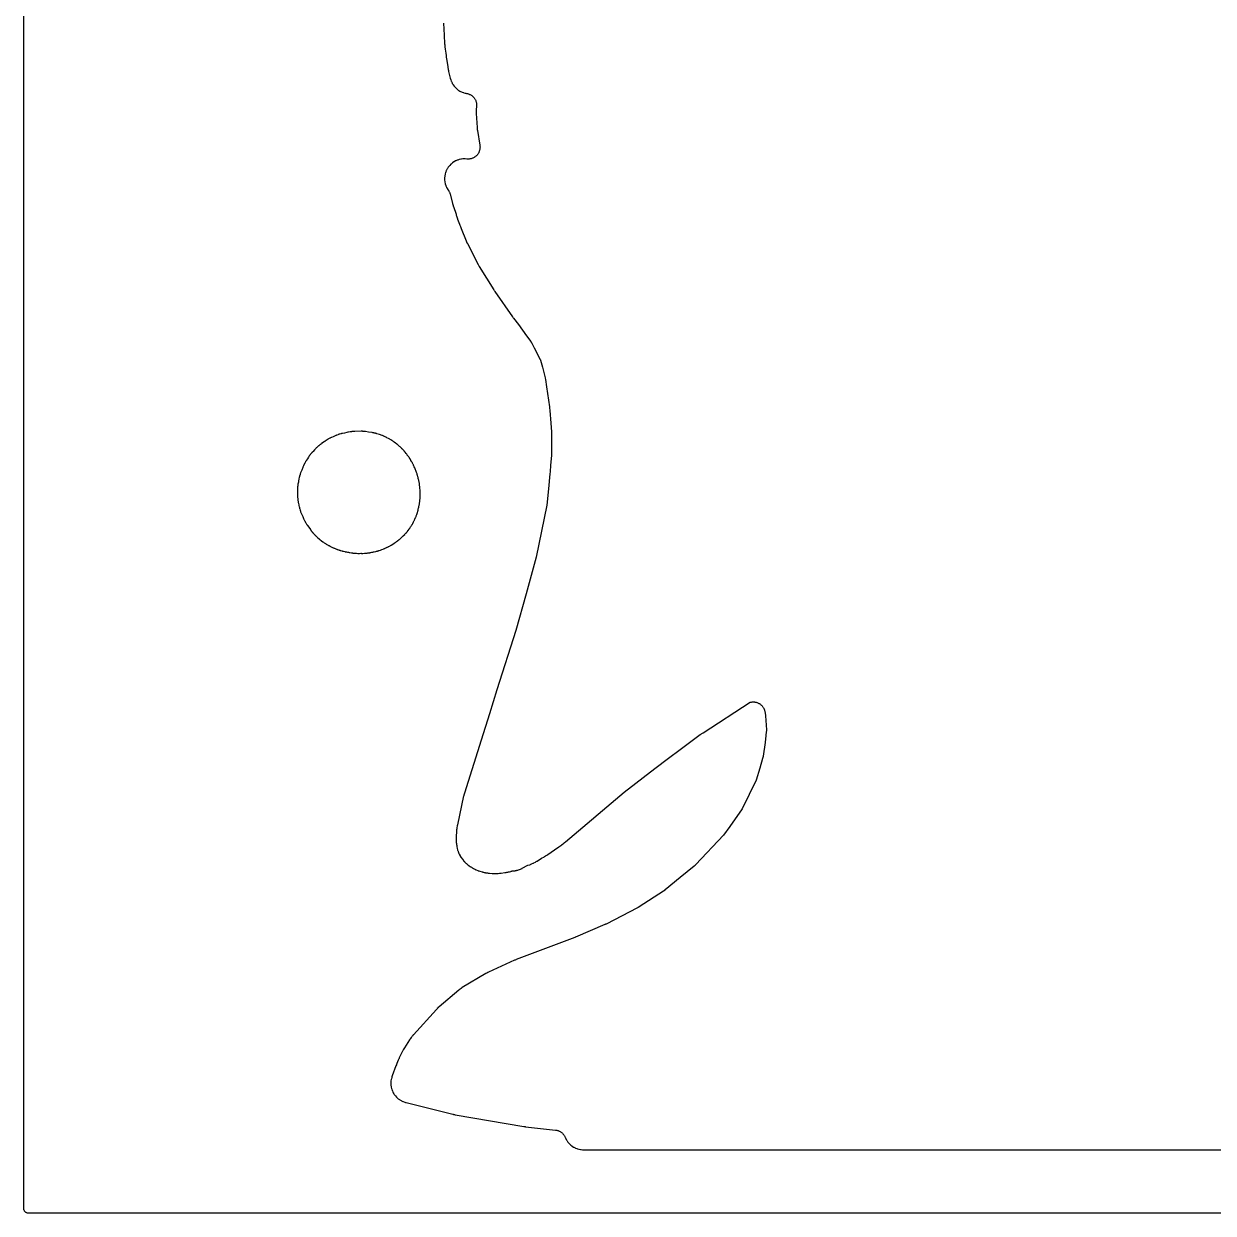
# Model space of a CAD drawing. Header units: millimetres. Extents: x 0 to 300, y 0 to 300.
# Drawn here: x -0.1 to 150, y -0.1 to 150 of the extents above; entities that cross this region are included whole.
import ezdxf

# ---------------------------------------------------------------- set-up
doc = ezdxf.new("R2010")
doc.units = ezdxf.units.MM
doc.layers.add('CUT', color=7, linetype='CONTINUOUS')

msp = doc.modelspace()

# ---------------------------------------------------------------- linework, layer by layer
at = {"layer": 'CUT'}
for points in [[(298.5625, -0.0625), (1.4375, -0.0625), (0.5522, -0.0625), (0.4788, -0.0589), (0.4206, -0.0503), (0.3635, -0.036), (0.3082, -0.0162), (0.255, 0.009), (0.2046, 0.0392), (0.1573, 0.0743), (0.1137, 0.1137), (0.0743, 0.1573), (0.0392, 0.2046), (0.009, 0.255), (-0.0162, 0.3082), (-0.036, 0.3635), (-0.0503, 0.4206), (-0.0589, 0.4788), (-0.0625, 0.5522), (-0.0625, 1.4375), (-0.0625, 298.5625)], [(52.8922, 150.0756), (52.9369, 149.329), (52.9534, 148.549), (52.9538, 148.5364), (52.9572, 148.4547), (52.9579, 148.4422), (52.9643, 148.3397), (52.9652, 148.3272), (52.9721, 148.2457), (52.9733, 148.2332), (53.016, 147.8278), (53.0244, 147.6214), (53.0251, 147.6067), (53.0273, 147.5736), (53.0277, 147.5661), (53.0298, 147.5352), (53.0314, 147.5113), (53.0318, 147.5058), (53.0339, 147.4741), (53.0351, 147.4599), (53.0456, 147.3445), (53.0471, 147.3304), (53.0576, 147.2387), (53.0594, 147.2246), (53.0656, 147.1806), (53.0685, 147.132), (53.0694, 147.1192), (53.0761, 147.0361), (53.0773, 147.0234), (53.088, 146.9193), (53.0895, 146.9065), (53.0998, 146.8238), (53.1015, 146.8111), (53.1785, 146.285), (53.2089, 145.9967), (53.2106, 145.9819), (53.2231, 145.8864), (53.2252, 145.8717), (53.2341, 145.8145), (53.2393, 145.7853), (53.2778, 145.5992), (53.2802, 145.5899), (53.4261, 144.5927), (53.4413, 144.4837), (53.4437, 144.4682), (53.4493, 144.4342), (53.4609, 144.355), (53.4633, 144.3402), (53.4799, 144.2437), (53.4826, 144.2288), (53.5065, 144.1082), (53.5096, 144.0935), (53.5311, 143.9979), (53.5346, 143.9833), (53.7476, 143.1339), (53.7513, 143.1198), (53.7766, 143.0286), (53.7806, 143.0147), (53.7971, 142.9602), (53.8062, 142.9326), (53.869, 142.7569), (53.8912, 142.703), (53.9695, 142.5365), (53.9969, 142.4851), (54.091, 142.327), (54.1232, 142.2784), (54.2322, 142.1302), (54.2689, 142.085), (54.3918, 141.948), (54.4327, 141.9066), (54.5683, 141.7821), (54.6131, 141.7449), (54.7601, 141.6341), (54.8082, 141.6014), (54.9653, 141.5054), (55.0164, 141.4775), (55.182, 141.3972), (55.2355, 141.3744), (55.4081, 141.3105), (55.4636, 141.293), (55.6416, 141.2462), (55.6986, 141.2341), (55.7871, 141.2198), (55.8307, 141.2116), (55.9103, 141.1947), (55.9961, 141.172), (56.0525, 141.154), (56.1356, 141.1229), (56.1899, 141.0995), (56.2696, 141.0604), (56.3213, 141.0317), (56.3968, 140.9849), (56.4454, 140.9513), (56.5159, 140.8973), (56.561, 140.8591), (56.6258, 140.7984), (56.6669, 140.7559), (56.7254, 140.6891), (56.7622, 140.6428), (56.8138, 140.5706), (56.8458, 140.5209), (56.8901, 140.4439), (56.917, 140.3913), (56.9534, 140.3103), (56.975, 140.2553), (57.0034, 140.1711), (57.0194, 140.1142), (57.0393, 140.0277), (57.0497, 139.9695), (57.061, 139.8814), (57.0656, 139.8225), (57.0681, 139.7337), (57.0664, 139.6524), (57.0644, 139.608), (57.0316, 139.1427), (57.0306, 139.1239), (57.0258, 139.0013), (57.0254, 138.9824), (57.0254, 138.9816), (57.0243, 138.8285), (57.0244, 138.8096), (57.0274, 138.687), (57.0281, 138.6681), (57.1248, 136.9312), (57.1259, 136.9149), (57.1347, 136.8088), (57.1363, 136.7925), (57.151, 136.6597), (57.153, 136.6435), (57.1676, 136.538), (57.17, 136.5218), (57.474, 134.694), (57.48, 134.6513), (57.4892, 134.5727), (57.4952, 134.4866), (57.4964, 134.4292), (57.494, 134.3429), (57.4897, 134.2856), (57.4791, 134.2), (57.4693, 134.1433), (57.4506, 134.0591), (57.4354, 134.0037), (57.4087, 133.9216), (57.3883, 133.8679), (57.3538, 133.7888), (57.3284, 133.7372), (57.2865, 133.6618), (57.2562, 133.6129), (57.2073, 133.5419), (57.1724, 133.4961), (57.1169, 133.4301), (57.0779, 133.3879), (57.0163, 133.3274), (56.9734, 133.2892), (56.9063, 133.2349), (56.86, 133.201), (56.788, 133.1534), (56.7386, 133.124), (56.6623, 133.0835), (56.6104, 133.059), (56.5306, 133.026), (56.4765, 133.0066), (56.394, 132.9814), (56.3383, 132.9673), (56.2537, 132.9501), (56.1969, 132.9414), (56.1111, 132.9324), (56.0537, 132.9292), (55.9674, 132.9284), (55.8884, 132.9316), (55.8453, 132.9343), (55.644, 132.9519), (55.5851, 132.9542), (55.3989, 132.9522), (55.3401, 132.9487), (55.1549, 132.9284), (55.0968, 132.9191), (54.9145, 132.8808), (54.8575, 132.8659), (54.6799, 132.8099), (54.6246, 132.7894), (54.4534, 132.7162), (54.4004, 132.6905), (54.2371, 132.6009), (54.1869, 132.57), (54.0332, 132.4648), (53.9863, 132.4292), (53.8436, 132.3095), (53.8004, 132.2694), (53.6702, 132.1362), (53.6311, 132.0922), (53.5146, 131.9469), (53.48, 131.8991), (53.3783, 131.7431), (53.3486, 131.6923), (53.2627, 131.527), (53.2381, 131.4735), (53.1688, 131.3006), (53.1496, 131.2449), (53.0976, 131.0661), (53.0839, 131.0088), (53.0497, 130.8257), (53.0417, 130.7673), (53.0256, 130.5817), (53.0234, 130.5229), (53.0256, 130.3366), (53.0291, 130.2778), (53.0496, 130.0927), (53.0589, 130.0345), (53.0974, 129.8523), (53.1124, 129.7953), (53.1685, 129.6177), (53.189, 129.5625), (53.2623, 129.3913), (53.2881, 129.3383), (53.3779, 129.1751), (53.4088, 129.125), (53.5194, 128.9636), (53.5493, 128.9175), (53.5598, 128.9014), (53.566, 128.8921), (53.6149, 128.8115), (53.6446, 128.7562), (53.6848, 128.671), (53.7086, 128.6129), (53.7396, 128.5239), (53.7638, 128.4409), (53.7758, 128.3953), (54.0273, 127.3251), (54.031, 127.3102), (54.0562, 127.2138), (54.0603, 127.1991), (54.0951, 127.0789), (54.0996, 127.0642), (54.1297, 126.9692), (54.1346, 126.9547), (54.4753, 125.9696), (54.5045, 125.8569), (54.5077, 125.845), (54.5293, 125.7678), (54.5328, 125.7559), (54.5468, 125.7098), (54.5481, 125.7056), (54.5551, 125.6817), (54.5606, 125.6638), (54.6077, 125.5183), (54.6138, 125.5006), (54.655, 125.3859), (54.6616, 125.3684), (54.8369, 124.9244), (54.913, 124.7045), (54.9172, 124.6926), (54.9458, 124.6154), (54.9503, 124.6036), (54.9881, 124.5075), (54.9929, 124.4958), (55.0246, 124.4199), (55.0296, 124.4083), (55.1304, 124.1811), (55.7486, 122.6154), (55.7544, 122.6013), (55.793, 122.5102), (55.7992, 122.4963), (55.8506, 122.3832), (55.8571, 122.3695), (55.9003, 122.2805), (55.9071, 122.2669), (57.2742, 119.6252), (57.2791, 119.616), (57.3135, 119.5523), (57.3188, 119.5425), (57.3632, 119.4639), (57.3686, 119.4545), (57.4048, 119.393), (57.4108, 119.383), (59.2294, 116.4248), (59.2338, 116.4177), (59.265, 116.3685), (59.2699, 116.3609), (59.3097, 116.3002), (59.3146, 116.2928), (59.3468, 116.2453), (59.3521, 116.2375), (61.5885, 113.0415), (61.5938, 113.034), (61.6317, 112.9816), (61.6376, 112.9736), (61.6859, 112.9091), (61.6918, 112.9014), (61.7307, 112.851), (61.7372, 112.8429), (62.3695, 112.0551), (63.3714, 110.6496), (63.9012, 109.8988), (63.9073, 109.889), (63.9146, 109.8771), (63.9313, 109.8494), (63.9383, 109.8375), (63.9468, 109.8228), (63.9537, 109.8108), (63.9696, 109.7826), (63.9763, 109.7704), (64.332, 109.1131), (65.0764, 107.6654), (65.0822, 107.6539), (65.0899, 107.6384), (65.1114, 107.5918), (65.1214, 107.5684), (65.1248, 107.5566), (65.3709, 106.6864), (65.7125, 105.3292), (65.7161, 105.3065), (65.7209, 105.2767), (65.7474, 105.1095), (65.8942, 104.1838), (66.2464, 101.6732), (66.3037, 101.0659), (66.3289, 100.7982), (66.3396, 100.6846), (66.3884, 100.1666), (66.4958, 98.5352), (66.529, 96.918), (66.5142, 95.5265), (66.4071, 94.306), (66.3352, 93.4873), (66.3118, 93.2211), (66.1455, 91.3273), (65.9204, 89.2747), (65.2673, 85.9967), (64.5784, 82.718), (63.3048, 78.0808), (62.0009, 73.444), (59.6383, 65.9573), (58.6845, 62.9348), (57.6426, 59.633), (55.5259, 52.9257), (55.5213, 52.9109), (55.5173, 52.8978), (55.4923, 52.8119), (55.4886, 52.7986), (55.4596, 52.6901), (55.4563, 52.6767), (55.4352, 52.5898), (55.4321, 52.5764), (54.6404, 48.9426), (54.6365, 48.9231), (54.6132, 48.796), (54.6099, 48.7764), (54.586, 48.616), (54.5834, 48.5963), (54.5685, 48.4679), (54.5666, 48.4481), (54.5641, 48.4177), (54.5499, 48.3058), (54.5473, 48.2813), (54.5432, 48.2333), (54.5423, 48.221), (54.5371, 48.141), (54.5364, 48.1287), (54.532, 48.0273), (54.492, 47.5402), (54.4911, 47.5274), (54.486, 47.4441), (54.4854, 47.4313), (54.4834, 47.3812), (54.483, 47.3556), (54.4836, 47.1889), (54.4842, 47.1632), (54.4865, 47.1131), (54.4873, 47.1003), (54.4911, 47.0434), (54.4907, 47.0175), (54.4906, 47.0014), (54.4912, 46.9387), (54.4924, 46.9066), (54.5056, 46.6982), (54.5085, 46.6661), (54.5158, 46.6038), (54.5179, 46.5879), (54.5329, 46.4845), (54.5354, 46.4686), (54.5487, 46.3914), (54.5513, 46.3624), (54.5527, 46.3488), (54.5626, 46.2603), (54.5643, 46.2467), (54.5715, 46.1936), (54.5758, 46.1666), (54.6073, 45.9938), (54.6196, 45.9404), (54.6668, 45.7712), (54.6747, 45.745), (54.6914, 45.6941), (54.6959, 45.6812), (54.7207, 45.6111), (54.7286, 45.588), (54.7351, 45.5718), (54.7852, 45.4398), (54.7913, 45.4246), (54.8319, 45.3259), (54.8383, 45.3108), (54.8643, 45.2523), (54.8785, 45.2226), (54.9742, 45.0354), (55.0073, 44.9786), (55.0944, 44.8462), (55.1014, 44.8347), (55.1183, 44.8081), (55.2314, 44.6404), (55.2694, 44.5901), (55.3994, 44.4352), (55.4203, 44.4116), (55.4624, 44.3666), (55.4733, 44.3552), (55.5315, 44.2961), (55.5513, 44.2733), (55.5604, 44.2631), (55.5964, 44.2234), (55.6153, 44.2035), (55.7395, 44.0787), (55.78, 44.0416), (55.915, 43.9288), (55.932, 43.9152), (55.9351, 43.9125), (55.9549, 43.8958), (56.0839, 43.7912), (56.1256, 43.7604), (56.2632, 43.6674), (56.285, 43.6534), (56.3281, 43.6269), (56.3392, 43.6202), (56.4119, 43.5777), (56.4134, 43.5768), (56.4619, 43.5449), (56.4732, 43.5376), (56.5178, 43.5097), (56.541, 43.4959), (56.6914, 43.4108), (56.7394, 43.3864), (56.8441, 43.3391), (56.9045, 43.3078), (56.9207, 43.2997), (56.9843, 43.2692), (57.0174, 43.2545), (57.2352, 43.1657), (57.2691, 43.1531), (57.336, 43.1304), (57.3532, 43.1249), (57.4657, 43.0905), (57.4831, 43.0855), (57.749, 43.0129), (57.8185, 42.991), (57.8357, 42.9859), (57.9028, 42.9669), (57.9376, 42.9582), (58.0402, 42.9357), (58.0835, 42.9252), (58.1002, 42.9214), (58.1655, 42.9075), (58.1992, 42.9014), (58.4191, 42.8676), (58.4531, 42.8634), (58.5196, 42.8571), (58.5366, 42.8557), (58.6477, 42.8483), (58.6648, 42.8474), (58.676, 42.847), (59.0271, 42.813), (59.042, 42.8117), (59.1391, 42.8048), (59.154, 42.8039), (59.2124, 42.8012), (59.2424, 42.8005), (59.4369, 42.8012), (59.4668, 42.802), (59.5252, 42.8051), (59.5401, 42.8061), (59.615, 42.812), (59.6835, 42.811), (59.6977, 42.8109), (59.7529, 42.8114), (59.7811, 42.8124), (59.9644, 42.8227), (59.9926, 42.8249), (60.0475, 42.8306), (60.0616, 42.8322), (60.1527, 42.8439), (60.1667, 42.8458), (60.6348, 42.9168), (60.6534, 42.9187), (60.6706, 42.9207), (60.7819, 42.9355), (60.799, 42.938), (60.8655, 42.9488), (60.8994, 42.9553), (60.9218, 42.9603), (60.9856, 42.9699), (61.001, 42.9725), (61.1006, 42.9902), (61.1159, 42.9932), (61.1755, 43.0054), (61.2059, 43.0124), (61.4017, 43.0634), (61.4316, 43.072), (61.4896, 43.0903), (61.5044, 43.0952), (61.5572, 43.1134), (61.6892, 43.1192), (61.7489, 43.1249), (61.9392, 43.1525), (61.9687, 43.1576), (62.0262, 43.1689), (62.0409, 43.172), (62.1207, 43.1898), (62.1525, 43.1978), (62.251, 43.2255), (62.2681, 43.2306), (62.3343, 43.2513), (62.3679, 43.2629), (62.5838, 43.3449), (62.6167, 43.3585), (62.6799, 43.387), (62.6961, 43.3945), (62.8, 43.445), (62.8159, 43.453), (63.5387, 43.8306), (63.753, 43.9049), (63.7693, 43.9108), (63.875, 43.9509), (63.8912, 43.9573), (63.9539, 43.9832), (63.9857, 43.9974), (64.1891, 44.0955), (64.22, 44.1115), (64.229, 44.1166), (64.2772, 44.1376), (64.3066, 44.1514), (64.495, 44.2463), (64.5237, 44.2617), (64.5787, 44.2933), (64.5926, 44.3015), (64.6828, 44.3565), (64.6965, 44.3652), (65.2598, 44.73), (65.6176, 44.9169), (65.6363, 44.9271), (65.7566, 44.9956), (65.7749, 45.0064), (65.9227, 45.0976), (65.9407, 45.1091), (66.0559, 45.1859), (66.0734, 45.198), (66.8972, 45.7905), (67.4475, 46.147), (67.4636, 46.1578), (67.5666, 46.2293), (67.5823, 46.2406), (67.7087, 46.3345), (67.724, 46.3463), (67.8223, 46.4244), (67.8372, 46.4366), (67.8509, 46.4483), (68.0708, 46.6348), (68.0746, 46.6376), (68.1357, 46.6833), (68.1451, 46.6904), (68.2201, 46.7488), (68.2292, 46.756), (68.2876, 46.8033), (68.2971, 46.8111), (75.7035, 53.0649), (79.5719, 56.0402), (81.277, 57.3516), (81.7753, 57.7204), (82.249, 58.0711), (82.754, 58.4449), (85.2898, 60.322), (85.6426, 60.5649), (91.5943, 64.4003), (91.6793, 64.4195), (91.7379, 64.4296), (91.8267, 64.4405), (91.8861, 64.4448), (91.9755, 64.4468), (92.035, 64.4452), (92.1242, 64.4383), (92.1832, 64.4308), (92.2713, 64.4151), (92.3293, 64.4017), (92.4153, 64.3774), (92.4717, 64.3583), (92.5549, 64.3256), (92.6092, 64.301), (92.6887, 64.2602), (92.7402, 64.2304), (92.8153, 64.1818), (92.8637, 64.147), (92.9336, 64.0912), (92.9782, 64.0518), (93.0422, 63.9894), (93.0827, 63.9458), (93.1402, 63.8773), (93.1762, 63.8298), (93.2266, 63.756), (93.2577, 63.7052), (93.3005, 63.6267), (93.3264, 63.5731), (93.3613, 63.4907), (93.3817, 63.4348), (93.4082, 63.3494), (93.423, 63.2917), (93.4409, 63.2041), (93.4532, 63.1231), (93.4589, 63.0787), (93.4979, 62.6975), (93.632, 60.9075), (93.6325, 60.8999), (93.5646, 60.2748), (93.5585, 60.2182), (93.5565, 60.2001), (93.4616, 59.3258), (93.2355, 57.6118), (93.2315, 57.5981), (93.2213, 57.5624), (93.1459, 57.2989), (92.7935, 56.0677), (92.3264, 54.5739), (91.4722, 52.7577), (90.5778, 50.9663), (89.0189, 48.742), (88.2223, 47.6425), (88.2202, 47.6397), (88.2157, 47.6347), (88.2047, 47.6228), (84.7234, 43.9271), (84.7134, 43.9167), (84.6901, 43.8927), (84.68, 43.8824), (84.6676, 43.8701), (84.6573, 43.86), (84.6332, 43.8368), (84.6228, 43.8269), (84.6107, 43.8156), (84.6001, 43.8059), (84.5753, 43.7834), (84.5645, 43.7738), (84.5514, 43.7623), (84.5405, 43.7529), (84.5149, 43.7312), (84.5039, 43.722), (82.7566, 42.2871), (80.8499, 40.7215), (80.8398, 40.7133), (80.816, 40.6944), (80.8058, 40.6864), (80.7933, 40.6766), (80.7829, 40.6688), (80.7587, 40.6505), (80.7482, 40.6428), (80.7361, 40.634), (80.7286, 40.6286), (80.7042, 40.6114), (80.6935, 40.6039), (80.6804, 40.595), (80.6697, 40.5877), (80.6444, 40.5709), (80.6335, 40.5638), (77.5644, 38.5882), (77.5554, 38.5825), (77.5343, 38.5693), (77.5252, 38.5637), (77.5141, 38.5569), (77.5049, 38.5514), (77.4835, 38.5386), (77.4743, 38.5332), (77.4637, 38.5271), (77.4544, 38.5218), (77.4327, 38.5096), (77.4234, 38.5044), (77.4119, 38.4981), (77.4025, 38.4931), (77.3805, 38.4814), (77.3711, 38.4764), (73.401, 36.4245), (73.395, 36.4214), (73.3811, 36.4144), (73.3751, 36.4114), (73.3607, 36.4042), (73.3533, 36.4006), (73.3361, 36.3922), (73.3286, 36.3886), (73.32, 36.3845), (73.3126, 36.381), (73.2951, 36.3729), (73.2876, 36.3694), (73.2837, 36.3677), (73.2748, 36.3637), (73.254, 36.3545), (73.245, 36.3506), (69.5509, 34.7723), (69.5387, 34.7672), (69.5263, 34.762), (69.5222, 34.7603), (69.5119, 34.7561), (69.5075, 34.7543), (69.5025, 34.7523), (69.4981, 34.7505), (69.4878, 34.7464), (69.4839, 34.7449), (69.4756, 34.7416), (69.4636, 34.737), (69.4584, 34.735), (62.0765, 31.9434), (62.0677, 31.94), (62.0067, 31.9159), (61.9974, 31.9121), (61.9219, 31.8807), (61.9127, 31.8768), (61.8535, 31.851), (61.8438, 31.8467), (58.5873, 30.3599), (58.5724, 30.3528), (58.476, 30.3056), (58.4613, 30.2981), (58.3419, 30.2355), (58.3274, 30.2276), (58.2337, 30.1751), (58.2195, 30.1668), (55.2625, 28.4005), (55.2519, 28.394), (55.1833, 28.3511), (55.1729, 28.3444), (55.1322, 28.3177), (55.1116, 28.3037), (54.9801, 28.2095), (54.9602, 28.1946), (54.9219, 28.1647), (54.9121, 28.1569), (54.8494, 28.1058), (54.8399, 28.0978), (52.3444, 25.977), (52.3443, 25.977), (52.339, 25.9724), (52.3243, 25.9595), (52.2303, 25.8742), (52.216, 25.8608), (52.1016, 25.75), (52.0878, 25.7362), (51.9995, 25.6449), (51.9862, 25.6306), (49.0939, 22.4381), (49.0836, 22.4265), (49.0177, 22.3498), (49.0077, 22.3379), (48.9693, 22.2909), (48.9503, 22.2663), (48.8957, 22.1918), (48.8654, 22.1568), (48.8579, 22.1479), (48.825, 22.1083), (48.8095, 22.089), (48.7156, 21.9662), (48.7015, 21.947), (48.6777, 21.9131), (48.6713, 21.9039), (48.6278, 21.8396), (48.6209, 21.8291), (47.9678, 20.8179), (47.9577, 20.8017), (47.8941, 20.696), (47.8846, 20.6795), (47.8089, 20.5443), (47.7999, 20.5276), (47.7431, 20.4179), (47.7346, 20.4009), (47.3146, 19.5241), (47.2909, 19.4814), (47.2848, 19.4703), (47.2617, 19.4266), (47.2504, 19.404), (47.1797, 19.2556), (47.1694, 19.2326), (47.15, 19.1871), (47.1452, 19.1754), (47.1325, 19.1439), (47.1116, 19.1001), (47.1072, 19.0907), (47.0767, 19.0242), (47.0723, 19.0143), (47.0531, 18.9703), (47.0443, 18.949), (46.9919, 18.8149), (46.9842, 18.794), (46.9715, 18.7576), (46.9682, 18.7477), (46.9456, 18.6791), (46.942, 18.6679), (46.8969, 18.5214), (46.4254, 17.2692), (46.4203, 17.2552), (46.3885, 17.1639), (46.3838, 17.1498), (46.3661, 17.0945), (46.3577, 17.066), (46.3085, 16.8818), (46.296, 16.8237), (46.2657, 16.6382), (46.2591, 16.5791), (46.2473, 16.3914), (46.2465, 16.332), (46.2534, 16.1441), (46.2585, 16.0849), (46.2839, 15.8986), (46.2949, 15.8401), (46.3386, 15.6573), (46.3553, 15.6002), (46.4169, 15.4226), (46.4392, 15.3675), (46.5181, 15.1968), (46.5457, 15.1441), (46.6411, 14.9822), (46.6737, 14.9325), (46.7847, 14.7807), (46.8222, 14.7345), (46.9476, 14.5945), (46.9894, 14.5522), (47.1281, 14.4253), (47.1739, 14.3874), (47.3245, 14.2748), (47.3738, 14.2416), (47.5348, 14.1445), (47.5872, 14.1164), (47.757, 14.0357), (47.8119, 14.0129), (47.9913, 13.9485), (48.0195, 13.9391), (48.0751, 13.9223), (48.0894, 13.9181), (48.1825, 13.8923), (48.1969, 13.8885), (54.0797, 12.4157), (54.0903, 12.4132), (54.1641, 12.3961), (54.1754, 12.3936), (54.2678, 12.3741), (54.279, 12.3719), (54.3522, 12.3579), (54.3643, 12.3557), (63.0349, 10.8828), (63.0429, 10.8815), (63.0985, 10.8729), (63.1071, 10.8716), (63.1766, 10.8618), (63.1851, 10.8606), (63.2401, 10.8537), (63.2491, 10.8526), (67.0009, 10.4347), (67.044, 10.4288), (67.1228, 10.4161), (67.2079, 10.3982), (67.264, 10.3835), (67.3471, 10.3574), (67.4015, 10.3374), (67.4816, 10.3034), (67.5338, 10.2782), (67.6103, 10.2366), (67.6598, 10.2064), (67.7319, 10.1576), (67.7783, 10.1229), (67.8454, 10.0673), (67.8882, 10.0283), (67.9495, 9.9665), (67.9884, 9.9235), (68.0435, 9.8561), (68.078, 9.8095), (68.1263, 9.7371), (68.1561, 9.6874), (68.1973, 9.6106), (68.2315, 9.5386), (68.2492, 9.4988), (68.2556, 9.4835), (68.2657, 9.4607), (68.3341, 9.3142), (68.3451, 9.2918), (68.3457, 9.2906), (68.3594, 9.2657), (68.4511, 9.1077), (68.482, 9.0598), (68.5867, 8.9132), (68.622, 8.8685), (68.7403, 8.7325), (68.7797, 8.6913), (68.9102, 8.5672), (68.9534, 8.5299), (69.0951, 8.4187), (69.1416, 8.3857), (69.2933, 8.2885), (69.3427, 8.2601), (69.5029, 8.1777), (69.5547, 8.154), (69.7221, 8.0872), (69.7759, 8.0686), (69.9488, 8.0179), (70.0042, 8.0045), (70.1812, 7.9705), (70.2376, 7.9624), (70.4194, 7.945), (70.4478, 7.943), (70.5034, 7.9404), (70.5177, 7.9399), (70.6103, 7.9377), (70.6245, 7.9375), (229.3656, 7.9375)]]:
    msp.add_lwpolyline(points, dxfattribs=at)
msp.add_lwpolyline([(35.4595, 87.1375), (35.4648, 87.1272), (35.4919, 87.0765), (35.5064, 87.0509), (35.6044, 86.8869), (35.6202, 86.8621), (35.652, 86.8143), (35.6603, 86.8021), (35.7153, 86.7239), (35.7239, 86.712), (35.8917, 86.4853), (36.093, 86.1841), (36.1004, 86.1733), (36.1494, 86.1033), (36.1571, 86.0926), (36.1875, 86.0512), (36.2035, 86.0304), (36.3105, 85.8972), (36.3274, 85.8771), (36.3613, 85.8385), (36.37, 85.8287), (36.4278, 85.7658), (36.4368, 85.7562), (36.4401, 85.7527), (36.4547, 85.735), (36.4744, 85.7122), (36.6061, 85.5673), (36.627, 85.5455), (36.6687, 85.5039), (36.6795, 85.4934), (36.7507, 85.4261), (36.7618, 85.4159), (36.7721, 85.4066), (36.8995, 85.2738), (36.9095, 85.2636), (36.9754, 85.1981), (36.9856, 85.1881), (37.0261, 85.1497), (37.0473, 85.1306), (37.188, 85.0094), (37.2101, 84.9912), (37.2541, 84.9569), (37.2653, 84.9484), (37.3496, 84.8788), (37.3736, 84.86), (37.4214, 84.8246), (37.4323, 84.8167), (37.436, 84.8136), (37.4811, 84.7769), (37.5046, 84.7587), (37.6605, 84.6442), (37.6849, 84.6272), (37.7334, 84.5952), (37.746, 84.5871), (37.828, 84.5358), (37.8407, 84.5281), (37.9289, 84.476), (38.0203, 84.4112), (38.0319, 84.4033), (38.1078, 84.3522), (38.1195, 84.3445), (38.1658, 84.3149), (38.1899, 84.3003), (38.3483, 84.2092), (38.373, 84.1957), (38.4219, 84.1706), (38.4345, 84.1643), (38.4446, 84.1594), (38.5323, 84.1127), (38.5588, 84.0994), (38.6075, 84.0765), (38.6366, 84.0602), (38.6494, 84.0533), (38.6997, 84.0268), (38.7258, 84.0138), (38.8971, 83.9338), (38.9238, 83.9221), (38.9764, 83.9005), (38.9899, 83.8952), (39.0783, 83.8615), (39.092, 83.8565), (39.1429, 83.8385), (39.2961, 83.7685), (39.309, 83.7628), (39.3931, 83.7268), (39.4061, 83.7214), (39.4571, 83.701), (39.4835, 83.6911), (39.6563, 83.6311), (39.6831, 83.6225), (39.7358, 83.6069), (39.7494, 83.6031), (39.7701, 83.5975), (39.7793, 83.5941), (39.8339, 83.5747), (39.8621, 83.5655), (40.0467, 83.5101), (40.0754, 83.5022), (40.1316, 83.4884), (40.1461, 83.485), (40.1542, 83.4832), (40.163, 83.4803), (40.177, 83.4759), (40.2321, 83.4594), (40.2605, 83.4517), (40.4461, 83.4059), (40.4749, 83.3995), (40.5313, 83.3885), (40.5457, 83.3859), (40.64, 83.3699), (40.6546, 83.3676), (40.7654, 83.3515), (40.8748, 83.3247), (40.8891, 83.3214), (40.9821, 83.301), (40.9964, 83.298), (41.0526, 83.2871), (41.0814, 83.2823), (41.2698, 83.2552), (41.2989, 83.2517), (41.3558, 83.2464), (41.3704, 83.2452), (41.3717, 83.2451), (41.3957, 83.241), (41.4093, 83.2388), (41.4626, 83.2309), (41.49, 83.2275), (41.6684, 83.2095), (41.6959, 83.2074), (41.7497, 83.2044), (41.7635, 83.2038), (41.8144, 83.2022), (41.8215, 83.2015), (41.8755, 83.1962), (41.9032, 83.1941), (42.0834, 83.1849), (42.1112, 83.1841), (42.1654, 83.1838), (42.1793, 83.1839), (42.2696, 83.1856), (42.2834, 83.186), (42.4613, 83.1934), (42.5262, 83.1905), (42.5403, 83.19), (42.6325, 83.188), (42.6466, 83.1879), (42.702, 83.188), (42.7304, 83.1887), (42.9144, 83.1978), (42.9339, 83.1992), (42.9347, 83.1993), (42.9352, 83.1993), (42.9427, 83.1999), (42.9544, 83.201), (43.1212, 83.2156), (43.1498, 83.2188), (43.1886, 83.2241), (43.2579, 83.2286), (43.2715, 83.2296), (43.3247, 83.2343), (43.3518, 83.2372), (43.5277, 83.2607), (43.5547, 83.2649), (43.6072, 83.2744), (43.6206, 83.2769), (43.7076, 83.2946), (43.7209, 83.2975), (43.838, 83.3241), (43.9581, 83.3415), (43.9722, 83.3437), (44.0635, 83.3592), (44.0775, 83.3617), (44.1322, 83.3723), (44.16, 83.3784), (44.3399, 83.4222), (44.3674, 83.4296), (44.4208, 83.4454), (44.4344, 83.4495), (44.4911, 83.4677), (44.5162, 83.4738), (44.5469, 83.482), (44.6066, 83.4998), (44.6628, 83.514), (44.6764, 83.5176), (44.7293, 83.5323), (44.7562, 83.5404), (44.9298, 83.5974), (44.9564, 83.6068), (45.0077, 83.6264), (45.0208, 83.6316), (45.1054, 83.6661), (45.1184, 83.6716), (45.2616, 83.734), (45.327, 83.7567), (45.3404, 83.7615), (45.427, 83.7939), (45.4403, 83.799), (45.4918, 83.8197), (45.518, 83.8309), (45.686, 83.9077), (45.7116, 83.9202), (45.761, 83.9456), (45.7735, 83.9523), (45.8177, 83.9764), (45.8232, 83.9788), (45.8351, 83.9842), (45.9118, 84.0196), (45.9236, 84.0252), (45.9693, 84.0475), (45.9924, 84.0594), (46.1409, 84.1402), (46.1635, 84.1531), (46.2071, 84.1793), (46.2181, 84.1861), (46.2897, 84.2312), (46.3006, 84.2383), (46.4857, 84.3607), (46.6461, 84.4534), (46.658, 84.4604), (46.7346, 84.5071), (46.7464, 84.5144), (46.7918, 84.5435), (46.8147, 84.5589), (46.9612, 84.6625), (46.9833, 84.679), (47.0259, 84.7121), (47.0367, 84.7207), (47.0671, 84.7455), (47.0926, 84.7632), (47.104, 84.7713), (47.148, 84.8033), (47.1702, 84.8202), (47.3116, 84.9334), (47.3329, 84.9513), (47.3738, 84.9873), (47.3841, 84.9966), (47.4508, 85.058), (47.4609, 85.0676), (47.5799, 85.1826), (47.6771, 85.2657), (47.6893, 85.2764), (47.7672, 85.3468), (47.7791, 85.3578), (47.8247, 85.4013), (47.8475, 85.4243), (47.9914, 85.5771), (48.0101, 85.5981), (48.0213, 85.6089), (48.0312, 85.6187), (48.0951, 85.6833), (48.1048, 85.6934), (48.1422, 85.7331), (48.1609, 85.7538), (48.2792, 85.8915), (48.2969, 85.9131), (48.3305, 85.9562), (48.3389, 85.9673), (48.3931, 86.0401), (48.4013, 86.0514), (48.4207, 86.0787), (48.4236, 86.0822), (48.5525, 86.2472), (48.5717, 86.2731), (48.6077, 86.3247), (48.6168, 86.3381), (48.6744, 86.4255), (48.6831, 86.4391), (48.7332, 86.5198), (48.7869, 86.5956), (48.7958, 86.6084), (48.8522, 86.6926), (48.8607, 86.7057), (48.8933, 86.7572), (48.9093, 86.7839), (48.9673, 86.887), (49.0127, 86.9623), (49.0282, 86.9897), (49.0572, 87.0441), (49.0644, 87.0581), (49.0655, 87.0599), (49.0731, 87.0732), (49.1021, 87.1257), (49.1162, 87.153), (49.2037, 87.3324), (49.2164, 87.3604), (49.2399, 87.4156), (49.2457, 87.4298), (49.27, 87.4911), (49.3779, 87.722), (49.384, 87.7356), (49.4227, 87.824), (49.4285, 87.8377), (49.4504, 87.8914), (49.461, 87.9191), (49.525, 88.1012), (49.5341, 88.1294), (49.5506, 88.185), (49.5547, 88.1993), (49.5644, 88.2352), (49.5781, 88.2726), (49.5888, 88.3042), (49.6523, 88.5115), (49.6612, 88.5437), (49.6767, 88.6069), (49.6792, 88.6174), (49.6964, 88.6737), (49.7051, 88.7053), (49.756, 88.9121), (49.763, 88.9441), (49.7749, 89.007), (49.7777, 89.0231), (49.7947, 89.1284), (49.7971, 89.1446), (49.8083, 89.2288), (49.825, 89.2974), (49.8286, 89.3129), (49.8504, 89.4141), (49.8536, 89.4297), (49.8651, 89.4909), (49.8701, 89.5223), (49.8976, 89.7274), (49.9009, 89.7591), (49.9059, 89.8211), (49.906, 89.8221), (49.9066, 89.8266), (49.9148, 89.887), (49.9181, 89.918), (49.9347, 90.1201), (49.9364, 90.1513), (49.9383, 90.2122), (49.9385, 90.2277), (49.9386, 90.2287), (49.9401, 90.244), (49.9449, 90.3039), (49.9466, 90.3347), (49.9526, 90.5346), (49.9527, 90.5654), (49.9514, 90.6255), (49.9509, 90.6409), (49.9461, 90.7408), (49.9452, 90.7562), (49.9373, 90.8642), (49.9401, 90.9696), (49.9403, 90.9848), (49.9405, 91.0833), (49.9403, 91.0984), (49.9389, 91.1575), (49.9374, 91.1878), (49.9228, 91.384), (49.9198, 91.4142), (49.9124, 91.4729), (49.9106, 91.4865), (49.9099, 91.4972), (49.9057, 91.5558), (49.9027, 91.5857), (49.8788, 91.7798), (49.8744, 91.8096), (49.8643, 91.8674), (49.8615, 91.8822), (49.8599, 91.8903), (49.8592, 91.8973), (49.8576, 91.9121), (49.8504, 91.9702), (49.846, 91.9998), (49.8125, 92.1915), (49.8066, 92.2209), (49.7937, 92.2779), (49.7902, 92.2925), (49.7664, 92.3869), (49.7625, 92.4013), (49.7318, 92.5111), (49.7119, 92.6236), (49.7091, 92.6383), (49.6897, 92.7336), (49.6866, 92.7482), (49.6735, 92.8052), (49.6661, 92.8342), (49.6134, 93.0212), (49.6045, 93.0498), (49.5859, 93.1051), (49.5815, 93.1176), (49.5776, 93.1321), (49.5618, 93.1885), (49.553, 93.2172), (49.4912, 93.4021), (49.4809, 93.4303), (49.4596, 93.4848), (49.4539, 93.4987), (49.4515, 93.5046), (49.449, 93.5125), (49.4444, 93.5269), (49.4257, 93.5827), (49.4154, 93.6111), (49.3439, 93.7937), (49.3322, 93.8215), (49.308, 93.8752), (49.3016, 93.8889), (49.2591, 93.9773), (49.2523, 93.9908), (49.2031, 94.0868), (49.1624, 94.1904), (49.1566, 94.2045), (49.1178, 94.2961), (49.1117, 94.3101), (49.087, 94.3646), (49.0737, 94.3921), (48.9824, 94.5687), (48.9677, 94.5955), (48.9376, 94.6471), (48.9325, 94.6557), (48.9298, 94.6611), (48.902, 94.7152), (48.887, 94.7425), (48.7852, 94.9174), (48.7689, 94.9439), (48.7356, 94.9948), (48.7293, 95.0043), (48.7286, 95.0055), (48.7209, 95.0193), (48.6899, 95.0726), (48.6733, 95.0995), (48.5609, 95.2712), (48.5429, 95.2972), (48.5065, 95.347), (48.497, 95.3596), (48.4342, 95.4408), (48.4243, 95.4532), (48.3764, 95.5119), (48.327, 95.5876), (48.3179, 95.6011), (48.2578, 95.6878), (48.2484, 95.701), (48.2109, 95.7521), (48.191, 95.7777), (48.0573, 95.9407), (48.036, 95.9653), (48.0037, 96.0006), (47.979, 96.0327), (47.9701, 96.0441), (47.9347, 96.0879), (47.9161, 96.11), (47.7914, 96.2501), (47.7717, 96.2712), (47.7323, 96.3114), (47.7221, 96.3216), (47.6557, 96.3862), (47.6499, 96.3927), (47.6297, 96.414), (47.4952, 96.5493), (47.474, 96.5696), (47.4316, 96.6082), (47.4207, 96.618), (47.3486, 96.6805), (47.3374, 96.69), (47.2545, 96.7585), (47.1771, 96.8302), (47.1657, 96.8405), (47.0908, 96.9065), (47.0792, 96.9165), (47.0332, 96.955), (47.0091, 96.974), (46.9413, 97.0251), (46.8509, 97.0973), (46.8267, 97.1157), (46.7809, 97.1487), (46.7347, 97.1851), (46.7241, 97.1933), (46.6823, 97.2248), (46.6605, 97.2404), (46.517, 97.3389), (46.4946, 97.3535), (46.4502, 97.3811), (46.4387, 97.3881), (46.3638, 97.4324), (46.3522, 97.4391), (46.2366, 97.504), (46.1415, 97.5654), (46.128, 97.5739), (46.0396, 97.6277), (46.0259, 97.6358), (45.972, 97.6667), (45.9439, 97.6817), (45.7593, 97.7748), (45.7305, 97.7884), (45.73, 97.7887), (45.6986, 97.8063), (45.6865, 97.8129), (45.6073, 97.855), (45.5951, 97.8613), (45.5469, 97.8855), (45.522, 97.8974), (45.3583, 97.9704), (45.3329, 97.9811), (45.2827, 98.0008), (45.2698, 98.0057), (45.1857, 98.0365), (45.1726, 98.0411), (44.8133, 98.1633), (44.4611, 98.2843), (44.4481, 98.2886), (44.3632, 98.3156), (44.3501, 98.3196), (44.2987, 98.3347), (44.2723, 98.3418), (44.2641, 98.3438), (44.2506, 98.3474), (44.1568, 98.37), (44.0993, 98.384), (44.091, 98.3859), (44.0778, 98.3891), (44.051, 98.3949), (43.9986, 98.405), (43.9851, 98.4075), (43.8974, 98.4223), (43.8839, 98.4245), (43.4432, 98.4891), (43.0304, 98.5507), (43.018, 98.5524), (42.9374, 98.5627), (42.925, 98.5642), (42.8763, 98.5694), (42.8514, 98.5715), (42.6892, 98.5821), (42.6642, 98.5831), (42.6153, 98.5843), (42.6028, 98.5844), (42.5215, 98.5846), (42.509, 98.5845), (41.6845, 98.5692), (41.6713, 98.5688), (41.5856, 98.5653), (41.5724, 98.5646), (41.5209, 98.5614), (41.4946, 98.5592), (41.324, 98.5409), (41.2978, 98.5375), (41.2468, 98.5298), (41.2338, 98.5277), (41.1799, 98.5183), (41.1271, 98.5133), (41.0972, 98.5097), (40.9038, 98.4815), (40.8741, 98.4764), (40.8164, 98.4651), (40.8017, 98.462), (40.7063, 98.4407), (40.6916, 98.4372), (40.4193, 98.3691), (40.1653, 98.3191), (40.1508, 98.316), (40.0562, 98.2949), (40.0417, 98.2915), (39.9853, 98.2774), (39.9565, 98.2695), (39.7713, 98.2134), (39.743, 98.2041), (39.6882, 98.1845), (39.6804, 98.1816), (39.6739, 98.1797), (39.6184, 98.1628), (39.5901, 98.1535), (39.4083, 98.0884), (39.3806, 98.0777), (39.327, 98.0554), (39.3133, 98.0495), (39.225, 98.0103), (39.2115, 98.0041), (38.9759, 97.8923), (38.7489, 97.7981), (38.7353, 97.7922), (38.6473, 97.7532), (38.6339, 97.747), (38.5816, 97.7222), (38.5552, 97.7089), (38.3856, 97.618), (38.3598, 97.6033), (38.3103, 97.5735), (38.306, 97.5709), (38.2573, 97.5447), (38.2317, 97.5302), (38.0676, 97.4316), (38.0428, 97.4158), (37.995, 97.3838), (37.9829, 97.3754), (37.9047, 97.3202), (37.8927, 97.3115), (37.6958, 97.1651), (37.4996, 97.0335), (37.4981, 97.0325), (37.4862, 97.0243), (37.4096, 96.9701), (37.3979, 96.9617), (37.3526, 96.928), (37.3299, 96.9103), (37.1849, 96.7913), (37.163, 96.7725), (37.1212, 96.7346), (37.1168, 96.7305), (37.0755, 96.6967), (37.0537, 96.6778), (36.9148, 96.5522), (36.8939, 96.5323), (36.854, 96.4926), (36.8439, 96.4823), (36.7792, 96.4146), (36.7693, 96.404), (36.6152, 96.2349), (36.4379, 96.0583), (36.428, 96.0482), (36.3645, 95.9819), (36.3548, 95.9716), (36.3176, 95.9309), (36.299, 95.9096), (36.2904, 95.8991), (36.288, 95.8964), (36.2423, 95.8413), (36.1818, 95.7684), (36.1788, 95.7647), (36.1709, 95.7552), (36.1534, 95.733), (36.1202, 95.6889), (36.1153, 95.6822), (36.0807, 95.6405), (36.0633, 95.6185), (35.9536, 95.4727), (35.9372, 95.4499), (35.9063, 95.4046), (35.8985, 95.3929), (35.8489, 95.3163), (35.8414, 95.3045), (35.7141, 95.0977), (35.5968, 94.9256), (35.5883, 94.9127), (35.534, 94.8284), (35.5258, 94.8153), (35.4945, 94.7639), (35.4792, 94.7371), (35.3839, 94.5608), (35.3745, 94.5423), (35.3604, 94.5179), (35.3528, 94.5045), (35.324, 94.4517), (35.3099, 94.4243), (35.223, 94.2441), (35.2103, 94.216), (35.187, 94.1606), (35.1813, 94.1463), (35.1449, 94.053), (35.1395, 94.0386), (35.0103, 93.6808), (34.865, 93.3296), (34.8643, 93.3279), (34.8586, 93.3136), (34.8226, 93.2199), (34.8172, 93.2055), (34.7971, 93.1487), (34.7875, 93.1193), (34.7303, 92.9271), (34.7223, 92.8973), (34.7081, 92.8387), (34.7046, 92.8237), (34.6983, 92.7945), (34.6934, 92.7766), (34.6448, 92.5803), (34.6381, 92.5499), (34.6266, 92.4902), (34.6238, 92.4749), (34.6072, 92.3751), (34.6049, 92.3597), (34.578, 92.1677), (34.5304, 91.915), (34.5279, 91.9011), (34.513, 91.8104), (34.5109, 91.7964), (34.5032, 91.7417), (34.4999, 91.7136), (34.4988, 91.7012), (34.4982, 91.6965), (34.4895, 91.6009), (34.483, 91.5306), (34.4828, 91.5271), (34.4815, 91.5135), (34.4796, 91.4852), (34.4772, 91.43), (34.4771, 91.4254), (34.4767, 91.4224), (34.4717, 91.3671), (34.4697, 91.3387), (34.4616, 91.1539), (34.461, 91.1254), (34.4612, 91.0698), (34.4614, 91.0556), (34.464, 90.9631), (34.4645, 90.9489), (34.4767, 90.7094), (34.4775, 90.4621), (34.4778, 90.4477), (34.4803, 90.3539), (34.4809, 90.3394), (34.4838, 90.2831), (34.486, 90.2543), (34.4943, 90.1709), (34.5045, 90.0675), (34.508, 90.0389), (34.5163, 89.9831), (34.5168, 89.9797), (34.5171, 89.9767), (34.5227, 89.9202), (34.5263, 89.8914), (34.5541, 89.7046), (34.5591, 89.676), (34.5702, 89.6203), (34.5732, 89.6061), (34.5938, 89.5139), (34.5972, 89.4998), (34.6512, 89.2833), (34.7013, 89.0295), (34.7043, 89.015), (34.7252, 88.9214), (34.7286, 88.907), (34.7425, 88.8511), (34.7503, 88.8226), (34.7522, 88.8164), (34.7554, 88.8047), (34.8106, 88.6222), (34.8198, 88.5943), (34.8391, 88.5404), (34.841, 88.5351), (34.843, 88.5283), (34.8596, 88.4733), (34.8688, 88.4453), (34.9332, 88.2652), (34.9437, 88.2377), (34.9657, 88.1846), (34.9715, 88.171), (35.0102, 88.0835), (35.0163, 88.0701), (35.1244, 87.8411), (35.2274, 87.5917), (35.2332, 87.5781), (35.2719, 87.4905), (35.2781, 87.4771), (35.3026, 87.425), (35.3158, 87.3986), (35.4059, 87.2296), (35.4109, 87.2208), (35.415, 87.2132), (35.4296, 87.1874), (35.4593, 87.1378)], close=True, dxfattribs=at)

doc.saveas('drawing.dxf')
